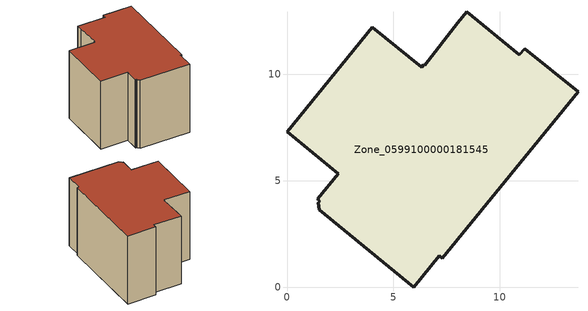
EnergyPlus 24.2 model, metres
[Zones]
Zone_0599100000181545
 floor ground (C_G): 6.48,10.43 8.03,12.43 8.45,12.94 10.92,10.92 11.18,11.22 13.69,9.18 7.31,1.35 7.16,1.47 5.96,0 1.52,3.64 1.48,3.96 1.53,4.03 1.46,4.09 1.45,4.16 2.42,5.34 0,7.31 4.02,12.22 6.33,10.35 6.42,10.46 z0
 wall outside (C_F): 11.18,11.22 10.92,10.92 8.45,12.94 8.03,12.43 6.48,10.43 6.42,10.46 6.33,10.35 4.02,12.22 0,7.31 2.42,5.34 1.45,4.16 1.46,4.09 1.53,4.03 1.48,3.96 1.52,3.64 5.96,0 7.16,1.47 7.31,1.35 13.69,9.18 11.18,11.22 z0:8.26
 roof outside (C_R): 8.03,12.43 6.48,10.43 6.42,10.46 6.33,10.35 4.02,12.22 0,7.31 2.42,5.34 1.45,4.16 1.46,4.09 1.53,4.03 1.48,3.96 1.52,3.64 5.96,0 7.16,1.47 7.31,1.35 13.69,9.18 11.18,11.22 10.92,10.92 8.45,12.94 z8.26
[BUILDING]
Pand.0599100000181545: North Axis=0; Terrain=City; Loads Convergence Tolerance Value=0.04; Temperature Convergence Tolerance Value=0.4; Solar Distribution=FullExterior; Maximum Number of Warmup Days=25; Minimum Number of Warmup Days=1
[Site:Location]
Rotterdam.The.Hague.AP_ZH_NLD Design_Conditions: Latitude=51.96; Longitude=4.45; Time Zone=1; Elevation=-4.5
[SITE:GROUNDTEMPERATURE:BUILDINGSURFACE]
18, 18, 18, 18, 18, 18, 18, 18, 18, 18, 18, 18
[MATERIAL] Thermal Absorptance=0.9; Solar Absorptance=0.7; Visible Absorptance=0.7
Name | Roughness | Thickness | Conductivity | Density | Specific Heat
G.TC.1946-1964 | MediumSmooth | 0.15 | 1 | 540 | 1210
F.TC.1946-1964 | Rough | 0.3 | 0.857143 | 1920 | 840
R.TC.1946-1964 | MediumRough | 0.2 | 0.235294 | 1500 | 1000
[CONSTRUCTION]
C_G: G.TC.1946-1964
C_F: F.TC.1946-1964
C_R: R.TC.1946-1964
[ZONE]
Zone_0599100000181545: Type=1; Multiplier=1; Ceiling Height=Autocalculate; Volume=Autocalculate; Floor Area=autocalculate; Part of Total Floor Area=Yes
[ZONEINFILTRATION:DESIGNFLOWRATE]
Infil_Zone_0599100000181545: Zone or ZoneList or Space or SpaceList=Zone_0599100000181545; Schedule=AlwaysOn; Design Flow Rate Calculation Method=Flow/Area; Flow Rate per Floor Area=0.003; Constant Term Coefficient=1; Temperature Term Coefficient=0; Velocity Term Coefficient=0; Velocity Squared Term Coefficient=0
[HVACTEMPLATE:ZONE:IDEALLOADSAIRSYSTEM]
Zone_0599100000181545: Maximum Heating Supply Air Temperature=50; Minimum Cooling Supply Air Temperature=13; Maximum Heating Supply Air Humidity Ratio=0.0156; Minimum Cooling Supply Air Humidity Ratio=0.0077; Heating Limit=NoLimit; Cooling Limit=NoLimit; Dehumidification Control Type=ConstantSensibleHeatRatio; Cooling Sensible Heat Ratio=0.7; Dehumidification Setpoint=60; Humidification Control Type=None; Humidification Setpoint=30; Outdoor Air Method=None; Outdoor Air Flow Rate per Person=0.00944; Outdoor Air Flow Rate per Zone Floor Area=0; Outdoor Air Flow Rate per Zone=0; Demand Controlled Ventilation Type=None; Outdoor Air Economizer Type=NoEconomizer; Heat Recovery Type=None; Sensible Heat Recovery Effectiveness=0.7; Latent Heat Recovery Effectiveness=0.65
[ZONECONTROL:THERMOSTAT]
ThermostatControl_Zone_0599100000181545: Zone or ZoneList=Zone_0599100000181545; Control Type Schedule=DualSetpointControlType; Control 1=Thermostat_Zone_0599100000181545; Temperature Difference Between Cutout And Setpoint=0
[THERMOSTATSETPOINT:DUALSETPOINT]
Thermostat_Zone_0599100000181545: Heating Setpoint Temperature Schedule=HeatingSetpoint_Zone_0599100000181545; Cooling Setpoint Temperature Schedule=CoolingSetpoint_Zone_0599100000181545
[SCHEDULE:COMPACT]
HeatingSetpoint_Zone_0599100000181545: Through: 12/31, For: AllDays, Until: 24:00, 21
CoolingSetpoint_Zone_0599100000181545: Through: 12/31, For: AllDays, Until: 24:00, 24
DualSetpointControlType: Through: 12/31, For: AllDays, Until: 24:00, 4
AlwaysOn: Through: 12/31, For: AllDays, Until: 24:00, 1
